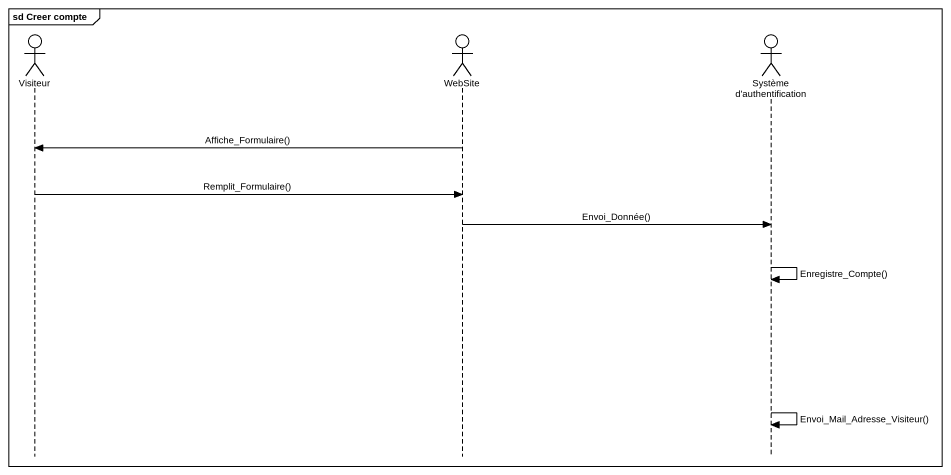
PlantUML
@startuml
mainframe sd Creer compte
hide footbox
actor Visiteur
actor WebSite
actor "Système d'authentification" as Système_d_authentification

WebSite -> Visiteur : Affiche_Formulaire()
Visiteur -> WebSite : Remplit_Formulaire()
WebSite -> Système_d_authentification : Envoi_Donnée()
Système_d_authentification -> Système_d_authentification : Enregistre_Compte()
Système_d_authentification -> Système_d_authentification : Envoi_Mail_Adresse_Visiteur()
@enduml
